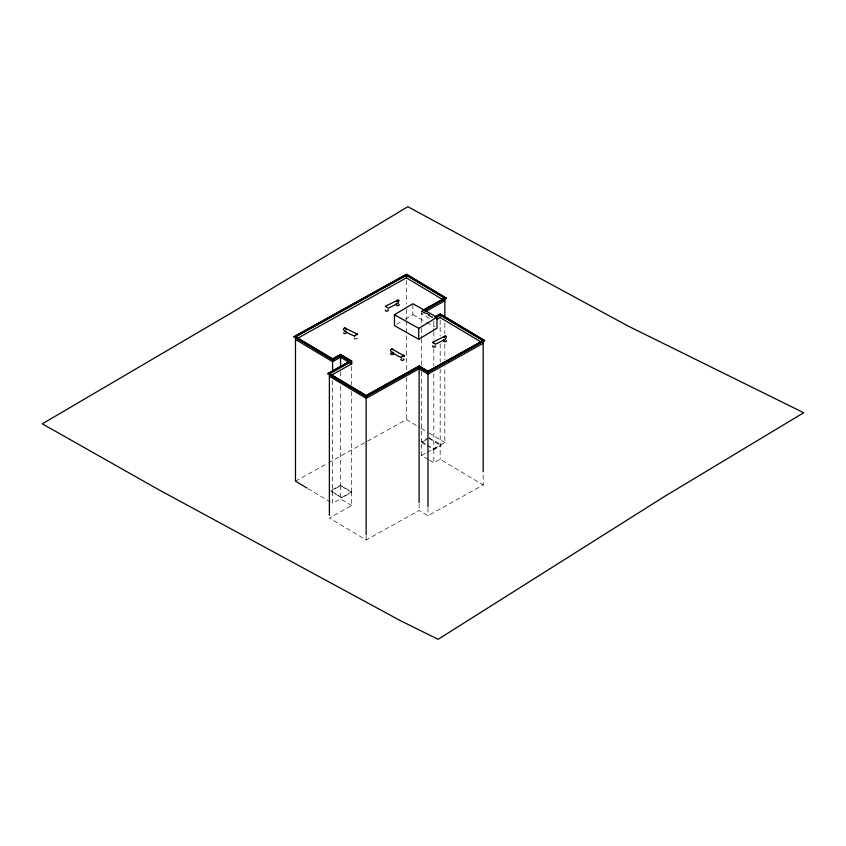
<?xml version="1.0" encoding="UTF-8"?>
<svg xmlns="http://www.w3.org/2000/svg" width="846" height="846" viewBox="0 0 846 846"><rect width="100%" height="100%" fill="white"/><g stroke="black" fill="none" stroke-linecap="round" stroke-linejoin="round"><path stroke-width="0.63" stroke-dasharray="4.23 3.17" d="M396.605 324.367L400.951 321.787M405.287 319.196L412.89 314.68L412.89 303.746M423.814 312.544L421.594 313.771L430.498 319.101M341.932 497.342L351.693 491.907L340.557 485.244L330.786 490.68L341.932 497.808L351.693 492.372L351.693 505.57L329.39 518.006L366.149 539.991L419.108 510.466L427.97 515.764L483.193 484.98L483.193 473.168M351.693 492.372L340.557 485.71L330.786 491.145L341.932 497.808M421.594 371.775L421.594 441.644L427.822 438.175M428.266 459.452L421.594 455.455L421.594 442.426L427.822 438.958M351.693 505.57L340.557 498.907L332.594 503.349L332.594 380.14M421.594 455.455L426.024 452.991M427.124 452.377L444.837 442.511L444.837 366.413M427.156 444.975L433.829 448.962L441.094 444.911L441.094 445.694L433.829 449.744L429.387 447.079M429.387 460.118L433.829 462.773L440.174 459.241L483.193 484.98M295.487 481.152L327.508 463.375M328.65 462.741L406.429 419.542L419.986 427.653M412.89 314.68L425.517 321.755M426.659 322.389L434.696 326.894M426.289 312.925L432.771 316.806M426.289 313.157L432.771 317.039M422.704 311.635L432.718 317.62M421.594 311.201L432.718 317.853M421.118 428.319L427.886 432.38M429.017 433.057L444.837 442.511M428.859 437.594L441.094 444.911M428.859 438.376L441.094 445.694M421.594 441.644L426.046 444.309M421.594 442.426L428.266 446.413M307.849 488.554L330.342 502.006M444.837 323.13L444.837 333.62M444.837 344.121L444.837 359.857M440.174 320.2L440.174 336.021M440.174 343.931L440.174 362.384M440.174 368.972L440.174 459.241M433.829 321.089L433.829 330.321M433.829 331.643L433.829 339.553M433.829 348.774L433.829 365.916M433.829 373.826L433.829 448.962M433.829 449.744L433.829 462.773M427.97 507.886L427.97 515.764M421.594 310.968L421.594 326.958M421.594 328.28L421.594 337.501M421.594 338.823L421.594 366.508M419.108 503.909L419.108 510.466M406.429 280.481L406.429 304.095M406.429 309.34L406.429 319.841M406.429 321.152L406.429 369.691M406.429 377.559L406.429 419.542M366.149 536.057L366.149 539.991M351.693 366.53L351.693 385.004M351.693 391.603L351.693 491.907M340.557 371.743L340.557 378.342M340.557 386.262L340.557 485.244M340.557 485.71L340.557 498.907"/><path stroke-width="1.27" d="M397.197 300.69L396.404 301.134L397.186 300.594M396.721 300.531L396.668 300.499M443.674 336.93L444.362 336.465M443.812 336.845L444.319 337.025L443.769 336.951M404.05 356.007L403.521 355.257M403.838 356.187L403.574 355.616L401.311 357.107M356.473 334.582L356.97 333.768L356.832 334.508M357.023 334.656L357.35 334.212L344.766 327.878C338.569 330.035 354.633 335.978 354.315 335.978C356.219 334.572 358.112 334.128 356.695 333.884M356.917 334.149L356.758 333.821M403.5 355.955L403.796 355.362M444.118 337.152L444.309 336.433M443.928 336.666L443.854 337.247L444.277 336.497M396.933 300.467L396.499 301.123M403.743 356.187L403.616 355.595L403.119 356.05M396.478 301.652L397.842 300.087L399.079 300.256L398.001 303.291L388.282 308.187L385.279 306.326L397.842 300.087M396.605 300.626L396.626 301.324M444.013 337.173L445.493 335.947L446.477 336.602L445.282 339.299L435.553 344.195L432.581 342.366L433.406 342.799M396.721 301.261L396.742 300.996M403.341 355.362L403.965 355.912L392.015 348.943C385.628 350.656 401.216 357.488 400.877 357.372L400.941 357.34M346.236 331.177L344.988 331.346M393.348 352.285L392.058 352.412M354.971 335.513L354.315 335.978M418.749 339.278L418.749 328.343L436.991 317.25L412.89 303.746L394.437 314.723L394.437 325.657L418.749 339.278L436.991 328.185L436.991 317.25M403.965 355.711L403.489 355.775M444.837 317.874L444.837 298.014L406.429 275.056L295.487 336.666L332.594 358.852L340.557 354.421L351.693 361.083L351.693 363.886L331.621 375.085M422.704 310.355L444.837 298.014M423.814 309.964L444.837 298.247L406.429 275.288L295.487 336.898L332.594 359.085L340.557 354.654L351.693 361.316L329.39 373.752L366.149 395.738L419.108 366.212L427.97 371.5L483.193 340.716L440.174 314.987L435.944 317.345M423.042 310.979L446.276 298.035L424.142 310.598M424.914 311.92L444.837 300.827M327.941 373.498L350.255 361.062L327.941 373.731L366.117 396.33L419.087 366.804L427.939 372.103L484.642 340.494L427.939 372.335L419.087 367.048L366.117 396.563L327.941 373.731M329.39 515.383L329.39 373.52L351.693 361.083M434.918 316.869L440.195 313.919L484.642 340.494M434.918 317.102L440.195 314.152L484.642 340.737M435.944 317.113L440.174 314.754L483.193 340.483L483.193 471.857M437.001 319.323L440.174 317.557L480.93 341.932M329.39 373.52L366.149 395.494L419.108 365.98L427.97 371.267L427.97 506.574M427.97 371.267L483.193 340.483M483.193 343.296L427.97 374.08L419.108 368.782L366.149 398.307L329.39 376.322M350.255 361.305L340.526 355.489L332.563 359.92L294.038 336.645L406.461 274.22L446.276 298.035M294.038 336.888L406.461 274.453L446.276 298.268M297.771 338.199L406.429 277.858L443.706 300.15M432.56 342.334L445.112 336.095M397.609 303.555L396.372 303.386M444.88 339.563L443.854 339.627M394.437 314.723L418.749 328.343M350.255 361.062L340.526 355.257L332.563 359.687L294.038 336.645M351.693 363.886L340.557 357.224L332.594 361.665L295.487 339.468M306.728 487.878L295.487 481.152L295.487 336.666M344.766 327.878L346.12 329.443M392.015 348.943L392.777 349.599M440.174 314.754L440.174 317.557M419.108 365.98L419.108 502.598M406.429 275.056L406.429 277.858M366.149 395.494L366.149 534.746M340.557 354.421L340.557 366.466M332.594 358.852L332.594 372.219M446.35 340.483A1.502 0.867 0 0 1 445.081 341.721A1.502 0.867 0 0 1 443.579 340.568M435.193 345.718A1.502 0.867 0 0 1 435.13 346.892A1.502 0.867 0 0 1 433.099 346.966A1.502 0.867 0 0 1 432.814 345.803M357.171 338.442A1.502 0.867 0 0 1 356.663 338.791M355.161 338.855A1.502 0.867 0 0 1 354.4 338.358M346.236 333.017A1.502 0.867 0 0 1 344.798 333.504A1.502 0.867 0 0 1 343.455 332.922M403.119 358.757A1.502 0.867 0 0 1 403.627 360.005A1.502 0.867 0 0 1 401.438 360.185A1.502 0.867 0 0 1 401.311 358.905M393.327 353.258A1.502 0.867 0 0 1 392.808 354.453A1.502 0.867 0 0 1 390.746 354.146A1.502 0.867 0 0 1 391.264 352.962M398.868 304.285A1.502 0.867 0 0 1 398.001 305.702A1.502 0.867 0 0 1 396.309 304.56M387.923 309.71A1.502 0.867 0 0 1 387.066 311.138A1.502 0.867 0 0 1 385.364 309.996M664.554 496.443L438.133 639.301L400.729 620.827L157.61 489.094L42.3 423.835L231.286 312.925L407.867 206.699L628.144 326.059L803.7 412.742L664.554 496.443"/></g></svg>
